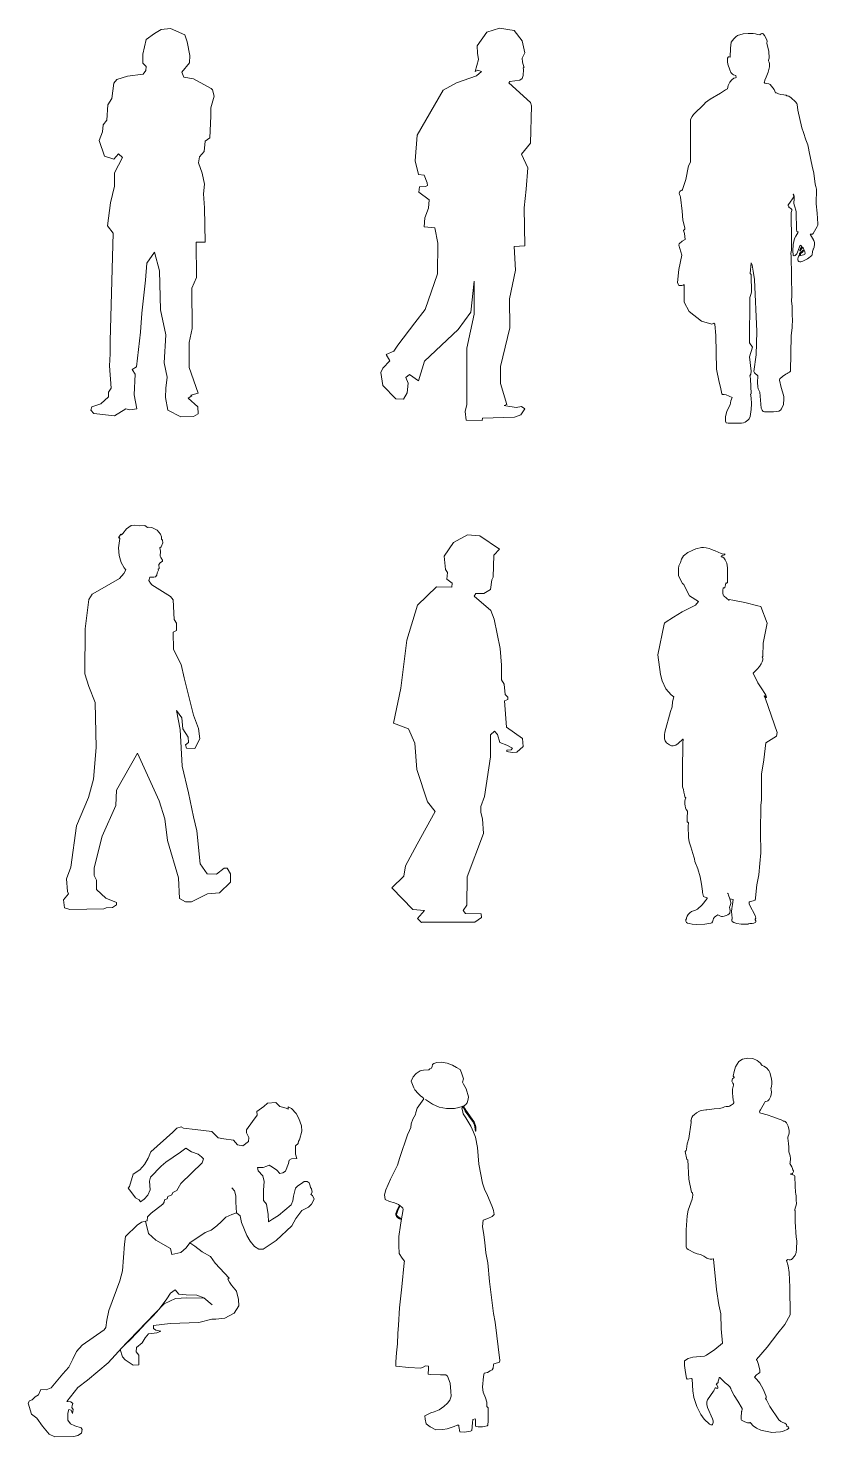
# Model space of a CAD drawing. Header units: millimetres. Extents: x -63086 to 144078, y -129912 to 13382.
# Drawn here: x -51703 to -48209, y -91014 to -84782 of the extents above; entities that cross this region are included whole.
import ezdxf

# ---------------------------------------------------------------- set-up
doc = ezdxf.new("R2010")
doc.units = ezdxf.units.MM
doc.layers.get('0').update_dxf_attribs({"lineweight": 0})
doc.layers.add('展開建具用', color=250, linetype='Continuous', lineweight=9)

# ---------------------------------------------------------------- blocks, each defined once
blk = doc.blocks.new('人物（CAD素材.com）be7c5ec1')
at = {"color": 0, "linetype": 'ByBlock', "lineweight": -2}
blk.add_lwpolyline([(267, 1379.9), (258.3, 1408), (253.4, 1413.8), (174.9, 1456.2), (132, 1463.7), (123.2, 1485.5), (157.9, 1527), (159.3, 1560.3), (147, 1619.6), (136.1, 1651.6), (73.5, 1678.8), (32, 1675.4), (2.7, 1656.4), (-34.1, 1630.5), (-49.1, 1565.2), (-49.7, 1525.8), (-34.8, 1510.8), (-36.1, 1493.1), (-47.7, 1477.5), (-117.1, 1468.6), (-164.8, 1453.6), (-178.1, 1437.1), (-185.8, 1369.3), (-203.3, 1341), (-207.7, 1273.4), (-224, 1252.6), (-227.3, 1222.1), (-242.6, 1184), (-218.6, 1114.2), (-177.1, 1101.1), (-157.5, 1124), (-139.3, 1108.4), (-173.9, 1040.6), (-175.2, 981.8), (-192.3, 908.1), (-205.3, 805.7), (-180, 774.3), (-194.4, 297.1), (-193.5, 239.8), (-196.6, 186.6), (-188.9, 88.1), (-201, 70.6), (-201, 49.8), (-234.9, 19.2), (-275.4, 6), (-279.5, -8.6), (-265.6, -24.3), (-174.7, -34.5), (-124.3, -2.7), (-106.7, -8.2), (-76.1, -2.7), (-86.9, 57.9), (-82.6, 150.5), (-95.8, 170.2), (-77.3, 182.5), (-59.6, 335.5), (-53.4, 419.6), (-37.5, 565.8), (-30.9, 641.4), (2, 689.6), (25, 607.4), (28.3, 434.4), (52.4, 323.8), (45.6, 200.5), (58.8, 136.9), (53.3, 87.6), (51.1, 47.1), (62.1, -8.8), (119.1, -39.5), (175, -37.3), (195.9, -25.3), (193.7, 5.4), (151.1, 43.1), (167.8, 53.5), (163.3, 57), (195.4, 66.2), (156.1, 179), (156.4, 290.3), (169.6, 351.7), (167, 530.7), (188.9, 577.8), (186.8, 733.5), (226.3, 734.1), (224.3, 885.9), (219.9, 948.4), (223.2, 990.1), (213.3, 1039.5), (196.9, 1085.6), (201.2, 1110.8), (221.7, 1134.8), (226.4, 1181.3), (247, 1195), (252.3, 1291.1), (252.3, 1328.9)], close=True, dxfattribs=at)
blk = doc.blocks.new('人物（CAD素材.com）4ade3ef7')
at = {"color": 0, "linetype": 'ByBlock', "lineweight": -2}
blk.add_lwpolyline([(141.9, 1394.7), (45.7, 1481.2), (50.8, 1486.9), (94.4, 1493.2), (104.9, 1499.9), (109.4, 1513.7), (110, 1540.5), (109, 1546.3), (113.2, 1549.7), (112.5, 1552.3), (105.4, 1572.5), (105.3, 1589.6), (116.3, 1613), (105.3, 1666.1), (69.4, 1712.4), (4.8, 1722.8), (-52.4, 1704.6), (-95.1, 1645.3), (-93.6, 1612.5), (-88.6, 1584.8), (-103, 1531.5), (-90.8, 1536.8), (-75.3, 1530.8), (-96.7, 1512.6), (-185.3, 1481.6), (-245.3, 1448.3), (-359.9, 1248.8), (-368.2, 1135.4), (-354.1, 1075.4), (-328.9, 1072.3), (-315.9, 1038.8), (-313.9, 1026.7), (-322.4, 1021.8), (-349.8, 1021.5), (-352.1, 997), (-306.8, 963), (-310.4, 926.7), (-325.7, 884.2), (-329.3, 844.5), (-282, 840.1), (-268.2, 771.6), (-269.2, 636.6), (-325, 477.5), (-370.2, 419.7), (-445.2, 320.7), (-462.7, 293.6), (-496.8, 279.5), (-480.8, 250.5), (-512, 219.1), (-521.3, 198.9), (-512.5, 142.5), (-454.8, 83.3), (-420.7, 81.7), (-403.4, 109), (-400.2, 152), (-409.7, 177.7), (-394.5, 191.3), (-353.5, 161.9), (-326.8, 249), (-178.1, 390.3), (-121.9, 466.4), (-107, 604.1), (-108.1, 457.8), (-139.7, 307.8), (-140.3, 57.5), (-147.7, 27.5), (-143.7, -10.8), (-72.5, -13.4), (-70.9, -1.8), (70.9, 1.8), (98.2, 11.8), (116.6, 38.6), (102, 48.6), (77.7, 44.3), (31.7, 51.6), (25.2, 54.2), (37.5, 58.2), (8.4, 150.9), (8.9, 226.5), (50.5, 396.7), (48, 525.3), (74.9, 652.8), (69.9, 757), (116.8, 759.3), (113.4, 927.8), (121.8, 1011), (129.4, 1105.2), (102.4, 1165.8), (141.7, 1214.7), (145.4, 1379.1)], close=True, dxfattribs=at)
blk = doc.blocks.new('人物（CAD素材.com）9ff1a5e0')
at = {"color": 0, "linetype": 'ByBlock', "lineweight": -2}
blk.add_lwpolyline([(-59.6, 1662.2), (-81.4, 1660.8), (-107, 1652.7), (-114.2, 1647.6), (-123.1, 1638.4), (-135.2, 1623.4), (-138.2, 1597.7), (-138.8, 1558), (-144, 1558.9), (-146.4, 1558.4), (-148.6, 1556.7), (-150.7, 1552.4), (-151.7, 1546.1), (-151.3, 1537.3), (-149.2, 1526.8), (-141.4, 1501), (-137.1, 1489.9), (-134.3, 1486.1), (-129.6, 1482.3), (-124.2, 1479), (-114.2, 1476.3), (-113.6, 1468.1), (-115.2, 1466.2), (-123.3, 1463.9), (-132.4, 1457.8), (-140.9, 1447.4), (-147.8, 1432.2), (-152, 1416.8), (-160.7, 1413.2), (-182, 1398.8), (-228.5, 1370.9), (-248.9, 1357.5), (-255, 1350.1), (-301.5, 1304.5), (-308, 1294.5), (-314.4, 1281), (-315.5, 1093.3), (-323.3, 1076.2), (-335.2, 1016.6), (-350.1, 971.4), (-353.6, 968.1), (-359, 966.5), (-362, 963.5), (-364, 959.6), (-364.5, 955.3), (-363.1, 949.8), (-360.3, 943.4), (-358.9, 938.3), (-351.6, 876.5), (-349.5, 836.6), (-339.7, 803), (-340.4, 796.1), (-345.8, 790.4), (-341.1, 777.9), (-339.2, 750.2), (-351.8, 743.7), (-365.6, 731.8), (-366.5, 725.3), (-354, 680.9), (-366.7, 618.7), (-372, 560.9), (-370.1, 552.8), (-366.2, 547.8), (-361, 546.6), (-353.1, 546.9), (-347.4, 548.5), (-342.7, 551.7), (-343.4, 473), (-321.3, 432.2), (-266.4, 389.4), (-221.3, 375.7), (-211.9, 380.1), (-207.1, 376.1), (-203.2, 325.9), (-199.7, 177.6), (-187.9, 119.7), (-182.6, 97), (-175.9, 67.3), (-173.6, 65.6), (-165.6, 64.7), (-157.4, 63.2), (-130.9, 52.2), (-136.8, 37.2), (-138.3, 28.3), (-139.3, 19), (-153.9, -8.8), (-160.1, -33.9), (-160.4, -52.9), (-157.1, -60.1), (-148, -62.3), (-88.8, -62.4), (-81, -60.5), (-72.6, -56.7), (-61.5, -48.6), (-55.2, -41.9), (-51.6, -32.8), (-46.1, -1.9), (-45.2, 23.8), (-46.6, 50.2), (-48.9, 66.1), (-46.2, 68.7), (-49.6, 134.4), (-51.3, 143.8), (-52.7, 147.5), (-48.7, 155.6), (-47.2, 167.6), (-54, 231.2), (-41.1, 274.3), (-54.1, 293.2), (-52.3, 493.8), (-48, 506.9), (-45.7, 517.8), (-46.2, 592.3), (-47.3, 596), (-51.2, 601.1), (-46.4, 647.1), (-41.8, 637.3), (-37.4, 610.7), (-31.6, 574.3), (-22.2, 344.2), (-24.2, 240.2), (-34.7, 166.9), (-32.1, 161.3), (-16.5, 148.2), (-18.2, 118.8), (-17.5, 98.9), (-15, 89.9), (-8.1, 75.1), (-2, 4.6), (2, -4.6), (6.7, -9.5), (12.6, -11.6), (52.5, -11.3), (75.7, -8.3), (83.4, -4.5), (88.1, 2.3), (96.5, 21.1), (98.5, 46.4), (97.8, 55.4), (95.8, 62.3), (85.5, 96.4), (78.8, 127.9), (78, 130.5), (79.6, 133.7), (91.5, 144.7), (106.2, 155.4), (112.8, 157.9), (117.7, 160.2), (122.6, 164), (127, 168.7), (130.8, 324.3), (134.3, 362.1), (136.8, 399.1), (134.8, 412), (135.1, 454.3), (131.8, 479), (133.3, 501.1), (130.8, 678.2), (128.3, 688.7), (131.1, 703.4), (132.5, 741.6), (130.9, 870.3), (133.4, 879.5), (132.7, 883.9), (129.2, 888), (123.9, 891.3), (121.8, 891.9), (120.7, 894), (120.4, 896), (119.4, 898.1), (117.2, 900), (116.9, 901.3), (117.8, 903.9), (122.5, 911.2), (139.5, 934.6), (141.1, 937.6), (141.5, 939.3), (141.6, 941), (140.1, 947.4), (139.5, 951), (139.5, 951.3), (139.6, 951.5), (139.7, 951.6), (139.8, 951.6), (140, 951.7), (140.1, 951.6), (142.5, 946.8), (143.4, 942.3), (143.6, 930.8), (142.7, 910.8), (143.2, 904.8), (146.2, 894.9), (151.1, 881.2), (152.6, 873.7), (154.4, 793.6), (155, 788.3), (156.1, 785.8), (157.9, 784.9), (160.2, 784.3), (160.9, 783.1), (159.9, 780.5), (150.6, 766), (145.6, 754.5), (139.4, 728.2), (137.6, 700.8), (138.7, 681.2), (143.1, 678.5), (148.7, 679.7), (154.8, 687.5), (158.3, 694.7), (166.7, 717.7), (170.5, 725.5), (173.1, 724.7), (176.5, 721.2), (177.7, 719.5), (177.6, 718.2), (172.2, 711.4), (168.3, 704.1), (168, 701.8), (168.4, 701), (169.2, 700.7), (169.9, 700.9), (173.2, 704.8), (180.3, 715.4), (180.6, 715.5), (181.1, 715.5), (181.7, 715.3), (182.3, 714.8), (182.7, 714.3), (186.9, 706), (191.4, 695.6), (192, 690.2), (191, 686.6), (188.4, 684), (185.5, 682.7), (179.5, 681.2), (173.6, 680.4), (172.1, 680.9), (171.2, 682.4), (170.7, 684.4), (171.2, 686.4), (172.3, 688.2), (174.8, 690.7), (180, 695.2), (184.5, 700.1), (184.9, 701.4), (184.6, 702.6), (184.1, 703.1), (183.1, 703.2), (181.4, 702.2), (169.6, 692.2), (168, 690.5), (166.9, 688.2), (167.2, 680.4), (166.8, 679.1), (165.9, 678.5), (164.4, 678.2), (163.2, 677), (160.9, 670.8), (159.9, 665.7), (159.8, 659.8), (161.1, 656.1), (163.9, 653.4), (169.2, 651.8), (173.5, 652.1), (181.8, 654.6), (202, 665.8), (221.3, 679.4), (222.3, 680.6), (222.9, 682.6), (225, 697.6), (227.1, 706.7), (227.7, 707.9), (229.1, 709.4), (232.2, 717.6), (233.9, 730.3), (233.5, 737.8), (230.3, 746.9), (213.9, 774.5), (222.7, 773.9), (224.6, 774.8), (227.6, 777.8), (245.9, 807.7), (247.8, 813.7), (248.3, 820.1), (245.4, 867.6), (241.3, 908.4), (242, 973.1), (239, 986), (236.4, 995.5), (230, 1043.7), (223.3, 1075.5), (210.6, 1139), (207.2, 1154.6), (203.9, 1170.2), (195.2, 1192.3), (185.3, 1224.5), (178.1, 1244.9), (160, 1323.1), (157.3, 1347.5), (155.2, 1352.5), (149.4, 1360.1), (130.1, 1378), (120.5, 1384.7), (113.8, 1386.1), (111.4, 1385.8), (110.4, 1387.7), (110.4, 1388.6), (109, 1389.4), (105.7, 1390), (97.5, 1390.6), (84.5, 1393), (73.6, 1395.6), (65.6, 1399), (60.6, 1400.1), (54.4, 1413.9), (37.4, 1436.4), (31.5, 1440.1), (14.2, 1442.8), (11.4, 1445), (11.8, 1447.1), (13.6, 1455.7), (19.3, 1468.9), (28, 1491.8), (33.8, 1515), (34.1, 1527.3), (32.4, 1534.7), (30.3, 1541.8), (30.5, 1544.1), (32.9, 1552.5), (30.9, 1584.6), (25.9, 1605.5), (22.3, 1619.2), (24, 1628.7), (23.3, 1632.9), (18.5, 1642.8), (12.1, 1653.3), (6.3, 1660.5), (3.7, 1661.8), (0.6, 1662.1), (-3, 1660.8), (-6.8, 1657), (-8.7, 1656.3), (-18.4, 1658.3), (-28.1, 1660.5), (-37.2, 1661.6), (-46, 1662.1)], close=True, dxfattribs=at)
blk = doc.blocks.new('人物（CAD素材.com）e4e39cd5')
at = {"color": 0, "linetype": 'ByBlock', "lineweight": -2}
blk.add_lwpolyline([(141.3, 1493.1), (147.8, 1485.8), (230.6, 1434.6), (241.3, 1420.3), (245.5, 1333.2), (255.9, 1316.8), (255.9, 1284.4), (242.1, 1277.5), (243, 1200), (276.8, 1134.2), (291, 1075.1), (331.1, 909.9), (353.3, 850.2), (360.2, 805.8), (337.3, 763), (300.4, 764.1), (296.6, 779), (309.1, 789.1), (308.8, 812.4), (285.1, 849.5), (279.9, 898.5), (256.2, 929.8), (273.4, 845.8), (281.4, 684.1), (310.2, 566), (331.6, 460.4), (345.8, 398.2), (361.8, 251.8), (392.8, 208.6), (433.3, 205.8), (467.2, 232.4), (481.1, 233), (496, 208), (494.9, 171.4), (447.2, 124.3), (394, 119.9), (323.5, 83.3), (296.9, 83.3), (269.7, 98.3), (264.8, 190.2), (217.1, 355.8), (205.6, 451.9), (179.9, 530.7), (83.9, 741.9), (-9.1, 578.6), (-11.9, 510.5), (-71.8, 374.3), (-107.6, 234.6), (-107, 200.8), (-97.6, 179.4), (-97.3, 139), (-56.2, 100.4), (-9.6, 81.4), (-9.6, 71.4), (-26.5, 58.6), (-55.2, 57.9), (-65.2, 52.4), (-216.1, 50.3), (-239.2, 57.6), (-243.9, 92.9), (-221.5, 119.4), (-226.3, 129.4), (-229.7, 186), (-210.7, 237.7), (-185.5, 420.9), (-132.8, 546), (-110.8, 626), (-98.9, 766.6), (-102.9, 965.7), (-131.9, 1036.8), (-148.6, 1092.2), (-147.6, 1291.3), (-131.6, 1421.1), (-116.2, 1445.6), (-72.2, 1469.9), (3.8, 1513.8), (23.8, 1537), (32.1, 1552.6), (25.3, 1561.6), (12.2, 1585.2), (2.2, 1616.7), (-0.4, 1649.6), (5.2, 1691.5), (2.5, 1696.5), (-0.1, 1695.1), (5, 1701.2), (10.2, 1710), (13.2, 1708.3), (19.2, 1713), (35.5, 1734.6), (56.6, 1748.3), (71.3, 1749.8), (92.3, 1747.1), (115.7, 1749.1), (127.9, 1740), (134.4, 1741.2), (147.4, 1740.3), (170.6, 1727.9), (185.5, 1710.9), (190.2, 1699.4), (190.1, 1688.9), (195.2, 1683.8), (195.8, 1671.8), (188.2, 1654.3), (183.3, 1650), (186.3, 1635.2), (183.6, 1612.9), (186.8, 1607.8), (195.2, 1595.3), (194.6, 1591.2), (183.8, 1584.3), (179, 1576), (179.5, 1558.8), (176.1, 1555.8), (177, 1550.8), (174.5, 1546.1), (170.4, 1539.8), (169.3, 1528.9), (163.5, 1522.5), (156.4, 1520.5), (138.2, 1520.7), (133.4, 1505.4)], close=True, dxfattribs=at)
blk = doc.blocks.new('人物（CAD素材.com）af934051')
at = {"color": 0, "linetype": 'ByBlock', "lineweight": -2}
blk.add_lwpolyline([(-106, 0), (126.7, 0), (155.7, 20.3), (154.1, 36), (85.1, 38), (74.4, 51), (90.7, 74.6), (92.4, 199.6), (165.4, 392.2), (160.3, 457.1), (152.6, 484.5), (152.6, 511.8), (168.8, 556.2), (196.4, 731.4), (196.4, 828.6), (213.5, 844.6), (226.9, 830.3), (237, 794.9), (268, 783.2), (293.7, 769.8), (287.3, 761.3), (267.6, 760.9), (267.7, 754.2), (291.3, 749.9), (312.7, 751.6), (340.5, 777.3), (337.5, 811.4), (266.2, 862.8), (257.5, 979), (272.5, 984), (273.2, 995.4), (260.5, 1006.4), (256.8, 1053.2), (245.1, 1072), (244.4, 1137.2), (238.2, 1210.8), (211.9, 1339.5), (197.8, 1378.2), (124.3, 1441.3), (131.7, 1453.9), (166.7, 1453.2), (195.6, 1470.7), (201.6, 1514.4), (208.3, 1526.1), (211, 1623.2), (235.5, 1649.9), (149.5, 1708.3), (94, 1713), (32.5, 1679.1), (-8.5, 1618), (-3.7, 1559.9), (6.5, 1546.5), (2.2, 1516.9), (27, 1498.6), (24.3, 1481.9), (-43.5, 1483), (-126.6, 1401.6), (-174.5, 1247.5), (-201.1, 1034.6), (-233.8, 879.8), (-166.6, 854.8), (-139.1, 790.9), (-129.6, 674.7), (-83, 532.6), (-48.6, 488.7), (-129, 344.3), (-180.7, 248.3), (-187.7, 203.6), (-240, 151.3), (-146.9, 56.3), (-95.6, 51.4), (-127.5, 15.3), (-108.8, -1.2)], close=True, dxfattribs=at)
blk = doc.blocks.new('人物（CAD素材.com）beb7b13c')
at = {"color": 0, "linetype": 'ByBlock', "lineweight": -2}
blk.add_lwpolyline([(-139.6, 1662.3), (-163.9, 1656.7), (-174.3, 1651.5), (-180.6, 1649.6), (-200.2, 1640.3), (-219.1, 1625.4), (-228.3, 1611), (-232.2, 1596.6), (-238.8, 1581.8), (-241.4, 1569.3), (-240.8, 1536.6), (-222.7, 1503.9), (-216.7, 1498.1), (-204.3, 1471), (-191.9, 1449.1), (-153, 1423.3), (-165.3, 1407.4), (-224.4, 1377.3), (-263.5, 1354.5), (-300.1, 1331.3), (-302.9, 1328.2), (-303.9, 1323.4), (-331.7, 1188.3), (-320.7, 1100.2), (-313, 1072.9), (-297.4, 1037.9), (-274, 1010.2), (-261.6, 1001.2), (-267.8, 979.9), (-269.6, 958.3), (-276.6, 937.1), (-300.8, 845), (-303.3, 833.7), (-302.4, 816.6), (-299.8, 806.9), (-293.5, 798.5), (-281.4, 788.9), (-272.3, 785.4), (-263.8, 784.9), (-253, 787.8), (-242.1, 795), (-221.2, 814.5), (-220.6, 814.5), (-220.3, 814), (-220.4, 811.5), (-221.3, 799.1), (-223.9, 671.1), (-222.5, 603.2), (-221.8, 598.7), (-219.4, 592.5), (-216.8, 579.7), (-214.9, 568.1), (-212, 555.2), (-211.3, 554.6), (-210.1, 555.8), (-208.2, 554.5), (-211.2, 548.3), (-213.1, 539.7), (-212.9, 527.2), (-211.9, 519.6), (-209.9, 511.1), (-206.7, 503.4), (-201.3, 495.3), (-200.6, 492.2), (-201.6, 486.5), (-203.2, 474.2), (-203.2, 462.6), (-202.2, 449.9), (-201.8, 448.7), (-201.1, 448.1), (-200.1, 447.7), (-196, 444), (-198.2, 430), (-196.4, 379.9), (-193.2, 361.1), (-185.7, 338.8), (-172.4, 293.7), (-170.6, 285), (-168.2, 273.9), (-154.6, 240.8), (-145.2, 206), (-138.4, 172.8), (-135.4, 142.4), (-134.6, 135.9), (-132.1, 124.8), (-129.6, 119.1), (-127.4, 117.4), (-118.7, 114.4), (-115, 113), (-114.3, 112.1), (-114.5, 110.3), (-136.9, 81.9), (-157, 62.9), (-165.2, 58.3), (-183.1, 52), (-190.7, 46.8), (-197.6, 39.1), (-202.7, 30.8), (-205, 23.5), (-205.2, 20.6), (-205.7, 19.2), (-206.3, 18.6), (-207.4, 18.3), (-208, 17.6), (-209.1, 13.2), (-208.7, 9), (-207.4, 5.8), (-204.9, 3.1), (-200.6, 0.8), (-193.5, -1.5), (-180.1, -3.8), (-162.1, -4.7), (-124.2, -3.8), (-98, 0.1), (-93.8, 2.6), (-90.9, 5.8), (-88.5, 10.5), (-87.3, 15.6), (-85.8, 20.7), (-82.3, 26.5), (-76.3, 32), (-66.6, 37.3), (-55.6, 31.5), (-50.9, 30.3), (-45.7, 30), (-39.5, 30.8), (-30.4, 34.1), (-23.1, 38.1), (-17.2, 42.4), (-14.5, 45.4), (-13.3, 49.6), (-12.8, 55.7), (-13.3, 65.1), (-14.7, 68.7), (-15, 70.8), (-14.1, 74.8), (-10.9, 83.1), (-9.9, 87.2), (-9.7, 91.4), (-10.8, 98.4), (-13.7, 108.3), (1.5, 105.6), (-1.4, 83.6), (-5.3, 64.8), (-5.7, 52.1), (-3.1, 22.5), (-3.7, 18.8), (-5.5, 17.7), (-5.6, 11.7), (-3.8, 8), (3.7, 3.4), (17.1, -1.1), (35.8, -3.7), (65.5, -4.3), (67, -4.1), (67.8, -3.2), (68, -2.4), (70.2, -1.7), (75.4, -1.2), (84.9, -0.8), (91.8, 0.1), (95.7, 1.4), (99.6, 4), (101.2, 7), (101.2, 10.3), (99, 14.9), (98.7, 16.3), (98.8, 17.7), (100.7, 23.1), (98.5, 34.9), (73.9, 81.5), (72.4, 85.8), (71.7, 92.4), (71.9, 93.3), (73, 94.3), (89.2, 98.7), (96.1, 102), (97.8, 103.7), (99.2, 106.9), (100.2, 112), (105.1, 170.7), (113.9, 214.5), (118.5, 263.8), (123.7, 312.4), (121.8, 403.6), (123.5, 521.5), (126.4, 546), (126.1, 659.3), (136.6, 722.4), (145, 798.4), (192.2, 828.5), (195, 844.1), (143.4, 993.1), (138.7, 1005.8), (138.9, 1006.3), (139.2, 1006.4), (142.3, 1004.9), (144.1, 1003.2), (145.1, 1001.5), (145.4, 999.6), (146.2, 998.7), (147.4, 998.7), (148.3, 999.4), (148.6, 1000.4), (145.3, 1009.6), (140.8, 1017.2), (127.2, 1036.6), (110.7, 1063.8), (89.6, 1106.5), (96, 1112), (107.2, 1124.7), (117.7, 1136.6), (125.2, 1148.1), (129.3, 1157.4), (131.5, 1166.1), (131.7, 1171.6), (129.4, 1178.2), (129.3, 1178.6), (129.4, 1178.8), (129.7, 1178.9), (130.6, 1178.6), (131.1, 1178.8), (131.5, 1179.1), (131.8, 1179.7), (134, 1239.6), (151.6, 1328.3), (123.2, 1401.2), (109.4, 1405.1), (53.2, 1419.7), (-0.1, 1428.9), (-16.3, 1432.5), (-17.2, 1431.4), (-16.5, 1430), (-18.6, 1429.7), (-38.2, 1447.4), (-38.8, 1447.5), (-41.3, 1448.4), (-43.3, 1452.2), (-45.1, 1461.4), (-44.9, 1473.2), (-43.1, 1483.3), (-42.3, 1484.3), (-41, 1484.5), (-37.8, 1484.1), (-36.5, 1484.4), (-35.4, 1485.8), (-32.8, 1497.1), (-31.9, 1505.7), (-31.8, 1506), (-31.6, 1506.2), (-31.4, 1506.3), (-31.3, 1506.2), (-29.5, 1504), (-29.2, 1503.8), (-28.9, 1503.8), (-28.4, 1503.9), (-28, 1504), (-25.8, 1506.1), (-24.8, 1507.8), (-23.9, 1512), (-24, 1573.2), (-27.2, 1592.5), (-33.7, 1608.1), (-40.6, 1616.1), (-47.5, 1621.5), (-50.3, 1621.9), (-51.5, 1623.1), (-50, 1624.9), (-37.3, 1630.4), (-36.1, 1631.3), (-35.3, 1632.9), (-35.5, 1633.5), (-36.1, 1634), (-44.1, 1633.6), (-47.3, 1633.9), (-52.1, 1635.4), (-65.1, 1642), (-79.1, 1648.1), (-87.3, 1650.9), (-97.6, 1654.8), (-104.5, 1657.8), (-117.9, 1661.3), (-130.1, 1662.5)], close=True, dxfattribs=at)
blk.add_lwpolyline([(-13.7, 108.3), (-19, 124.6), (-21.2, 129.8), (-24.2, 133.7)], dxfattribs=at)
blk = doc.blocks.new('人物（CAD素材.com）fdd7868b')
at = {"color": 0, "linetype": 'ByBlock', "lineweight": -2}
for points in [[(577.7, 612), (499.7, 613.8), (449.5, 611.8), (399, 588.1), (204.8, 385), (214.2, 353.3), (226.8, 339.9), (261.5, 316.5), (287.8, 318.2), (286.9, 331.8), (287, 360.8), (274.9, 375.4), (276.5, 393.8), (301.2, 414.7), (315.4, 436.8), (330.5, 454.4), (366.8, 458.6), (384.8, 467.3), (362.6, 471.5), (352.6, 478.6), (352.6, 491.6), (425.1, 500.7), (553.1, 504.5), (609.8, 520), (627.9, 520), (666.9, 524.2), (708.9, 545.6), (729.9, 578.3), (727.4, 606), (718.6, 642.9), (696.7, 670.2), (688.4, 683.2), (680.2, 697.4), (686, 700.7), (624.6, 766.8), (603.5, 796.3), (567.3, 818.3), (534.8, 842.3), (512.8, 857.9), (580.8, 903.6), (607.4, 912.9), (632.4, 931.9), (653.1, 952.2), (671.7, 971.2), (698.3, 983.4), (719.5, 990.2), (735.5, 976.3), (741, 948), (765.5, 890.5), (780.3, 865.2), (798.5, 840.7), (818, 829.3), (837.4, 830.1), (894, 868.1), (963.9, 932.4), (982.1, 965), (1007.9, 1000.4), (1037.2, 1014.5), (1051.2, 1028.8), (1062.9, 1051.3), (1055.5, 1066.6), (1048, 1070.6), (1054.3, 1082.2), (1051, 1096.5), (1045.9, 1102.3), (1044.9, 1109.2), (1041.2, 1123.3), (1031.4, 1128.8), (1017.9, 1128.8), (1006.7, 1120.3), (991.1, 1109.5), (980, 1098.6), (970.7, 1063.2), (969.1, 1042.5), (960.6, 1024.8), (904.7, 977.9), (878.2, 961.7), (860.2, 949.6), (859.9, 982.9), (852.5, 1029.2), (838.2, 1044.3), (838.1, 1089.8), (841.9, 1129.3), (835.1, 1153.5), (815.6, 1175.9), (812.6, 1190.2), (837.7, 1191.1), (852.9, 1196.6), (864.2, 1201.1), (878.4, 1191.9), (898.1, 1178.4), (910.3, 1163.9), (923.7, 1166.9), (935.5, 1174.4), (948.5, 1208.3), (952, 1223.2), (963, 1229.1), (986, 1230.7), (980.3, 1250.2), (980.1, 1274.2), (980.6, 1286), (992.1, 1297.4), (993.2, 1307.1), (997.4, 1313.7), (1008.5, 1351), (1007.2, 1374.3), (994.8, 1407.3), (983.8, 1429.5), (962.6, 1451.3), (947.1, 1459), (948.1, 1449.1), (939.6, 1452.9), (911.4, 1460.1), (893.1, 1478.1), (856.4, 1475.1), (839.4, 1461.2), (808.6, 1438.9), (810.7, 1422.3), (789.5, 1394.1), (763.1, 1357.6), (763.9, 1343.4), (773.6, 1322.7), (772.5, 1306.1), (747.6, 1286), (722.9, 1290.8), (706, 1311.5), (662.8, 1317.9), (638.2, 1322.4), (610.5, 1349.4), (536.5, 1359.3), (484.4, 1364.5), (473.7, 1370.5), (455.2, 1364.9), (437.1, 1346.4), (340, 1260.2), (328.3, 1232.2), (312.3, 1203.6), (291.2, 1180.8), (262.2, 1160.5), (246.2, 1106.6), (239.7, 1099.8), (251.9, 1084.1), (259.2, 1074.6), (265.2, 1066.8), (271.7, 1056.2), (289, 1047.3), (294.7, 1039.5), (310.2, 1050.7), (326.4, 1067.6), (337.7, 1091.7), (335, 1130.6), (338.8, 1147.2), (385.6, 1197.1), (406.4, 1213.6), (471, 1259), (495.2, 1276.8), (520.4, 1259.5), (548.9, 1249.9), (564.1, 1238.2), (572.8, 1229.6), (568, 1211.4), (472.2, 1120.1), (455.2, 1088.8), (437.4, 1080.5), (433, 1069.2), (415.6, 1062.7), (413, 1052.3), (400.8, 1047.1), (399.1, 1037.9), (393, 1028.8), (342.1, 989.2), (325.4, 971.7), (323.3, 955), (298.2, 948.7), (279.3, 936.2), (227.9, 886), (224.3, 850.9), (215.3, 733.2), (203.1, 689.8), (154.6, 558.3), (146, 514.7), (141, 483.2), (133.1, 472.4), (37.1, 404.6), (11.9, 376.6), (-5.4, 342.1), (-22, 306.8), (-48.6, 277.3), (-101.2, 216), (-123.5, 207.2), (-146.7, 208.9), (-156.7, 184.8), (-171.6, 176.7), (-184.8, 162.2), (-196.6, 157.7), (-202.4, 148.2), (-187.8, 99.7), (-164.2, 81.1), (-139.2, 46.2), (-109.3, 10.3), (-84.2, -0.8), (0, 0), (17.2, 4.9), (32.9, 16), (35.7, 31.6), (32.4, 39), (3.7, 47.2), (-15.6, 57), (-26.7, 72.6), (-26.7, 103.8), (-22.2, 120.2), (-12, 117.4), (-7, 103), (-2.9, 119.4), (-9, 128.4), (-7.8, 138.3), (-4.9, 146.5), (-14.4, 154.3), (-31.2, 155.9), (17.1, 216.8), (60.5, 250.3), (152.1, 326.6), (213.3, 394.4), (230.1, 410.3), (247.1, 426.1), (280.2, 461.1), (320, 504), (348.8, 532.3), (377.7, 564.1), (411.3, 609.8), (427.7, 634.2), (447.5, 650), (463.8, 629.7), (496.4, 627.6), (543.9, 625.6), (574.9, 614.4), (611.2, 583.4)], [(719.5, 990.2), (715.9, 1037.7), (715.9, 1064.9), (710.4, 1087.6), (698.8, 1100.9)], [(512.8, 857.9), (496.7, 835.2), (473, 814), (432.8, 806.1), (427.8, 831.8), (362, 869.8), (330.6, 898.7), (316.9, 953.4)]]:
    blk.add_lwpolyline(points, dxfattribs=at)
blk = doc.blocks.new('人物（CAD素材.com）aef15b90')
at = {"color": 0, "linetype": 'ByBlock', "lineweight": -2}
blk.add_lwpolyline([(33.3, 57.1), (34.3, 52.8), (35.1, 40.6), (35.2, 34.3), (35.2, 24.8), (46.8, 21.8), (65.9, 21.8), (73.1, 22.3), (86.5, 25.3), (89.2, 29.3), (90.2, 48.6), (90.8, 93.5), (91, 105.9), (86.6, 110.2), (84.7, 111.4), (85, 114.9), (85.6, 130.3), (79.1, 150.4), (69.1, 175), (65.5, 196.7), (70.1, 244.7), (73.8, 259.4), (87.7, 262.3), (99.5, 268.9), (109.2, 274.2), (112.2, 280.7), (114.7, 295.9), (116.6, 301), (132.1, 304.3), (141.4, 307.7), (142.4, 315), (122, 484.7), (114.6, 522.6), (97.1, 664.3), (89, 746.8), (80.3, 790.7), (75.7, 836.9), (71.8, 871.3), (65.3, 907.1), (68.6, 936.5), (89.2, 943.5), (108.7, 952.3), (118, 961.5), (114.6, 978.9), (110, 991.5), (92.7, 1034.1), (87.9, 1045.1), (75.1, 1073.4), (66, 1099.7), (50.1, 1184.3), (44.3, 1256.7), (34.6, 1302.6), (26, 1325.2), (13.6, 1351.5), (-7.3, 1388.5), (-19.6, 1406.7), (-23.4, 1420.3), (-25.1, 1431.6), (-19.9, 1439.9), (-9.1, 1446.8), (-2.5, 1454.9), (2.3, 1471.6), (3.1, 1481.7), (-6.1, 1516.3), (-18.2, 1537.5), (-23, 1546), (-18.6, 1561.3), (-23.5, 1578.6), (-27.9, 1588.1), (-33, 1602.1), (-49.7, 1611.2), (-67.6, 1621.6), (-90.6, 1630.6), (-116.4, 1635.3), (-136.8, 1634.1), (-149.1, 1629.3), (-156.1, 1623.8), (-157, 1616.4), (-160.4, 1608.3), (-166.7, 1605.2), (-171, 1600.6), (-194.7, 1600.1), (-209.6, 1596), (-227.5, 1584.5), (-240.4, 1569.4), (-249.5, 1550.5), (-237.7, 1521.1), (-232.9, 1512.6), (-219.4, 1495.5), (-208.8, 1485.9), (-198.8, 1478), (-194.4, 1473.1), (-222.9, 1431.6), (-229.2, 1412.2), (-231.4, 1402.7), (-242.3, 1383.4), (-249.4, 1361.5), (-252, 1345.3), (-257.7, 1332.7), (-266.6, 1313.9), (-299.3, 1213.3), (-309.8, 1178.6), (-341.4, 1116.8), (-362, 1070.2), (-368.2, 1048.1), (-364.4, 1026.8), (-345, 1018.3), (-323.9, 1012.4), (-305.9, 1005.2), (-290.5, 993.9), (-286.3, 988.7), (-285.9, 982.5), (-289.8, 957.5), (-292.5, 941.4), (-297.4, 914.2), (-304.9, 864.3), (-305, 824.2), (-303.2, 787.8), (-290.2, 768.1), (-279.9, 754.2), (-280.1, 747.3), (-291.2, 641.5), (-301.5, 548.3), (-305.8, 471.2), (-308.4, 434.8), (-311, 388.4), (-314.2, 349.1), (-317.7, 308.7), (-317.9, 290), (-260.4, 283.7), (-208.7, 281.3), (-199.9, 283.9), (-186.8, 291.2), (-173.7, 289.5), (-173.5, 275), (-175.3, 258.3), (-174, 254.3), (-164.4, 253), (-119.4, 251.6), (-97, 251.2), (-88.8, 246.3), (-76.7, 215.1), (-74.2, 177.7), (-73.1, 157.4), (-78.2, 139.3), (-89.8, 126.4), (-105.8, 112.1), (-126.6, 97.3), (-148, 88.3), (-162.3, 82.8), (-189.1, 70.5), (-187.5, 56.2), (-184.1, 35.1), (-165.9, 21.6), (-140.9, 9), (-110.4, 9.2), (-91.2, 12.9), (-59.2, 23.4), (-46.9, 28.5), (-38.8, 29), (-38.4, 22.3), (-34.1, -0.3), (-13.3, -1.7), (13.3, 1.7), (18.8, 5.3), (21.7, 39.2), (22.7, 54.3)], close=True, dxfattribs=at)
for points in [[(-187.1, 1469.2), (-155.2, 1449.3), (-125.7, 1436.2), (-93.7, 1430.2), (-58.2, 1430.2), (-39.1, 1433.6), (-20.1, 1439.8)], [(-20.1, 1440), (-19.3, 1435), (-17.5, 1430.8), (-10.4, 1418.8), (21.8, 1373.2), (28.7, 1360.7), (32.5, 1349.3), (33.7, 1337.3), (34.4, 1330.1), (35, 1329), (35.9, 1329), (36.5, 1330.7), (36.6, 1339), (36, 1347.2), (34.5, 1354.7), (32.2, 1361.8), (28.2, 1370.3), (20.5, 1382.7), (-7.6, 1421.9), (-12.5, 1429.8), (-15.7, 1436.1), (-16.4, 1440), (-15.6, 1441.8), (-11.8, 1445)], [(-301.6, 1002.1), (-313.9, 976.9), (-318, 965.4), (-318.2, 957.4), (-315.3, 952.7), (-308.7, 946.2), (-301.4, 941.6), (-297.4, 940.5), (-295.8, 940.5), (-294.4, 940.8), (-293.7, 941.4), (-293.8, 942), (-294.3, 942.9), (-295.8, 943.8), (-303.4, 947.7), (-310.4, 953.5), (-313.7, 957), (-314.7, 959.1), (-315, 960.9), (-312.2, 970.5), (-307.1, 982.6), (-298.4, 999.7)]]:
    blk.add_lwpolyline(points, dxfattribs=at)
blk = doc.blocks.new('人物（CAD素材.com）f6f3f17f')
at = {"color": 0, "linetype": 'ByBlock', "lineweight": -2}
blk.add_lwpolyline([(-295.7, 1206.7), (-287.8, 1171.6), (-284.3, 1169.5), (-278.5, 1085), (-267.6, 1026.9), (-262.5, 1024.8), (-261.4, 1013.7), (-264.3, 996.4), (-281.7, 948), (-287.2, 922.5), (-290.6, 859.9), (-291.6, 785.3), (-290.2, 780.4), (-287.8, 777.5), (-282.4, 774), (-254.6, 759.2), (-242.6, 754.8), (-227.9, 750.8), (-221.7, 748.3), (-213.1, 743.6), (-200.2, 735.7), (-191.4, 732.1), (-184.6, 730.9), (-178.1, 730.9), (-171.4, 732.2), (-170.2, 730.4), (-156.4, 596.8), (-146.4, 529.2), (-138.3, 489.2), (-136.1, 422.4), (-129.8, 358.8), (-163.5, 330.6), (-200.9, 306.6), (-210.1, 301), (-228.8, 300.1), (-260.9, 297.2), (-282.3, 291.8), (-298.2, 280.6), (-298.7, 261), (-294.1, 229.1), (-288.8, 204.1), (-285.9, 199.1), (-266.9, 202.3), (-263.9, 199.3), (-261, 147.6), (-256.8, 118.9), (-244.2, 78.3), (-226.4, 43.8), (-210.9, 23.2), (-188, 0.4), (-182.5, -1.8), (-177.5, -2.1), (-175.7, -1.6), (-174.3, -0.1), (-171.8, 7.9), (-171.6, 12.1), (-172.1, 16.2), (-174.7, 23.9), (-197.3, 75.1), (-200, 87.5), (-199.7, 99.5), (-197.1, 107.9), (-170, 146.2), (-168.8, 146.6), (-167.9, 147.6), (-167.1, 151.9), (-162.5, 161.5), (-162.2, 161.8), (-161.8, 162.1), (-161.3, 162.2), (-160.9, 162.2), (-160.4, 162), (-159.4, 161.2), (-158.9, 160.4), (-158.6, 160.2), (-156.3, 159.3), (-152.9, 159.2), (-152.2, 159.3), (-151.6, 159.6), (-151.1, 160), (-150.8, 160.4), (-150.6, 161), (-150.4, 162.4), (-150.5, 163.7), (-152.2, 168.3), (-155.6, 174.3), (-156.2, 174.6), (-157.4, 175), (-157.6, 175.3), (-157.5, 175.8), (-156.3, 178.3), (-154, 181.4), (-152.6, 182.7), (-150.3, 183.6), (-149.6, 184.2), (-149.2, 185), (-149, 186.2), (-149.4, 191.7), (-147.2, 199.6), (-144.6, 206.4), (-144.2, 207.1), (-143.6, 207.5), (-143, 207.6), (-142.4, 207.6), (-141.8, 207.1), (-117.9, 184.3), (-106, 174.3), (-97.8, 166), (-92.8, 159.1), (-91.4, 152.6), (-78.3, 128), (-62, 102.2), (-43.8, 69.9), (-43.4, 67.8), (-45.3, 58.6), (-45.7, 56.1), (-47.7, 28.3), (-47.7, 24), (-47.1, 21.2), (-45.8, 18.9), (-43.5, 17), (-32, 11.4), (-19.4, 7), (-9.1, 5.9), (-7.9, 7.4), (-7.7, 10), (-7.4, 10.2), (-5.9, 7.1), (5.9, -7.1), (19.7, -16.6), (39.6, -25.3), (60.3, -30.6), (82.2, -34.6), (84.8, -36.1), (126.5, -32.9), (133.4, -31.6), (143, -28.3), (156.3, -22.5), (161.8, -18.8), (162.5, -16.5), (161.7, -12.2), (159.5, -10.7), (154.8, -9.5), (153.6, -7.7), (152.2, -1.1), (145.4, 5.2), (136.3, 8.1), (127.3, 12.2), (119.6, 19.8), (79.5, 78.5), (65, 108.3), (60.2, 114.5), (62.2, 117.9), (63.4, 122.7), (62, 128.2), (49.3, 155.8), (34.2, 181.5), (22.1, 197.8), (11.8, 209.2), (20, 218.6), (29.6, 225.3), (34.7, 229.5), (35.6, 232.7), (35.1, 240.2), (28.5, 264), (22.4, 282.6), (20.7, 284), (20.6, 286.3), (67.8, 341.3), (115.1, 403.4), (145.1, 442.2), (169.4, 484.1), (167.3, 606.6), (164.8, 672), (160.8, 700.5), (152.8, 725.2), (159, 729.7), (164.6, 727.7), (170.1, 727.1), (174.5, 728.5), (180, 733.2), (187, 742.1), (191.1, 748.9), (195.4, 759.5), (197.1, 775.4), (198.3, 811.6), (195.9, 827.8), (190.8, 895.2), (191.4, 941.4), (191.3, 944.2), (190.8, 945), (190, 945.6), (189.6, 947), (189.7, 949.7), (196.6, 975.4), (195.3, 992.7), (195.3, 1003.3), (195, 1010.4), (193.7, 1018), (192.1, 1026.4), (190.6, 1053.6), (189.2, 1097.6), (188.4, 1100.4), (185.9, 1101.8), (171.7, 1106.7), (170.6, 1107.5), (171.2, 1108.2), (173.6, 1108.7), (175, 1108.4), (175.8, 1107), (177.2, 1106.6), (178.2, 1107.5), (178.7, 1109.7), (184.4, 1117.8), (183.8, 1121.9), (180.3, 1125.2), (179.3, 1128.6), (179.6, 1131.4), (177, 1138.7), (168, 1153.4), (169.8, 1157.5), (170.5, 1176.2), (169.4, 1188.2), (163.5, 1205.1), (162.5, 1226.4), (161.3, 1242.2), (158.4, 1265.8), (158.7, 1270.2), (159.9, 1274.5), (163.5, 1282.6), (165.1, 1289.4), (164.9, 1299.8), (160, 1319.4), (153.4, 1333.2), (147.5, 1339.4), (144.5, 1340.9), (138.8, 1341.9), (135.9, 1343.6), (93, 1360.1), (66.6, 1369.2), (39.9, 1377.3), (36.9, 1377.5), (35.3, 1378.6), (34.5, 1379.9), (34, 1383), (34.7, 1386.3), (37.2, 1391.6), (56, 1422.6), (58.3, 1427.5), (59.9, 1428.7), (67.4, 1429.7), (71, 1431.5), (76, 1436.8), (81.9, 1448.7), (85, 1458.4), (86, 1471.2), (85.4, 1478.6), (84.8, 1481.7), (83.8, 1484), (83.5, 1485.1), (83.6, 1486.1), (83.8, 1486.9), (84.6, 1488.2), (86.2, 1494.8), (88, 1505.8), (88.5, 1515.1), (86.6, 1527.9), (79.3, 1556.2), (74.7, 1564.9), (64.2, 1576.6), (52.7, 1584.8), (45.6, 1587.3), (41.6, 1590.1), (37.2, 1597.7), (23.3, 1609.1), (3.9, 1618), (-18.4, 1619.7), (-41.5, 1615.6), (-57.8, 1604.7), (-72.5, 1581), (-78.8, 1560.2), (-82.6, 1540.1), (-82.2, 1538.4), (-81.5, 1537.6), (-80.6, 1537.2), (-79.3, 1537), (-78.5, 1536.1), (-78.5, 1534.8), (-79.2, 1533.4), (-80.6, 1532.2), (-84.1, 1530.3), (-86, 1527.8), (-87.4, 1524.9), (-88.2, 1522), (-88.4, 1517.7), (-87.8, 1514.5), (-84.8, 1508.6), (-81.7, 1504.9), (-81.2, 1503), (-81.5, 1500.3), (-85.3, 1482.4), (-85.9, 1468.7), (-84.9, 1448), (-83.5, 1437), (-82.9, 1434), (-80.5, 1426.1), (-80.8, 1422.9), (-83.8, 1418.5), (-91.5, 1412.2), (-100, 1407.3), (-103.9, 1406.1), (-113.4, 1405.6), (-122, 1404.3), (-127.3, 1402), (-132.2, 1399.8), (-137.1, 1398.5), (-144.8, 1397.7), (-166.5, 1396), (-187.2, 1393.1), (-200.3, 1391.6), (-204, 1391.5), (-213.8, 1390.2), (-229.3, 1386.4), (-232.1, 1385.7), (-245.3, 1378), (-256.3, 1369.8), (-261.3, 1364.6), (-265.7, 1357.2), (-269.1, 1347.6), (-269.8, 1343.4), (-268.6, 1341.6), (-269.1, 1335.9), (-279.7, 1264.5), (-286.9, 1240.3), (-289.7, 1218), (-290.8, 1211.1)], close=True, dxfattribs=at)

msp = doc.modelspace()

# ---------------------------------------------------------------- block references
at = {"layer": '展開建具用', "ltscale": 10}
for name, p in [('人物（CAD素材.com）be7c5ec1', (-51146.3843, -86462.6559)), ('人物（CAD素材.com）4ade3ef7', (-49622.0534, -86504.8202)), ('人物（CAD素材.com）9ff1a5e0', (-48457.7387, -86467.7259)), ('人物（CAD素材.com）e4e39cd5', (-51303.1101, -88731.1251)), ('人物（CAD素材.com）af934051', (-49853.5645, -88736.6057)), ('人物（CAD素材.com）beb7b13c', (-48584.9567, -88742.0248)), ('人物（CAD素材.com）aef15b90', (-49758.6302, -90991.2605)), ('人物（CAD素材.com）f6f3f17f', (-48500.8963, -90958.6407)), ('人物（CAD素材.com）fdd7868b', (-51500.3485, -91013.0905))]:
    msp.add_blockref(name, p, dxfattribs=at)

doc.saveas('drawing.dxf')
